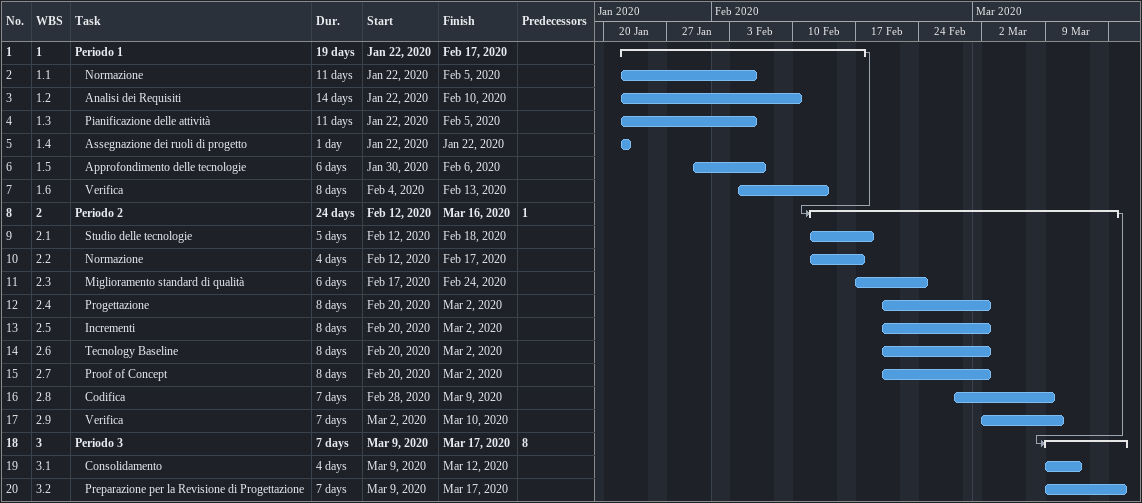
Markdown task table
| ID | WBS | Task | Duration | Start | Finish | Predecessors |
|---|---|---|---|---|---|---|
| 1 | 1 | **Periodo 1** | 19d | 2020-01-22 | 2020-02-17 |  |
| 2 | 1.1 | Normazione | 11d | 2020-01-22 | 2020-02-05 |  |
| 3 | 1.2 | Analisi dei Requisiti | 14d | 2020-01-22 | 2020-02-10 |  |
| 4 | 1.3 | Pianificazione delle attività | 11d | 2020-01-22 | 2020-02-05 |  |
| 5 | 1.4 | Assegnazione dei ruoli di progetto | 1d | 2020-01-22 | 2020-01-22 |  |
| 6 | 1.5 | Approfondimento delle tecnologie | 6d | 2020-01-30 | 2020-02-06 |  |
| 7 | 1.6 | Verifica | 8d | 2020-02-04 | 2020-02-13 |  |
| 8 | 2 | **Periodo 2** | 24d | 2020-02-12 | 2020-03-16 | 1 |
| 9 | 2.1 | Studio delle tecnologie | 5d | 2020-02-12 | 2020-02-18 |  |
| 10 | 2.2 | Normazione | 4d | 2020-02-12 | 2020-02-17 |  |
| 11 | 2.3 | Miglioramento standard di qualità | 6d | 2020-02-17 | 2020-02-24 |  |
| 12 | 2.4 | Progettazione | 8d | 2020-02-20 | 2020-03-02 |  |
| 13 | 2.5 | Incrementi | 8d | 2020-02-20 | 2020-03-02 |  |
| 14 | 2.6 | Tecnology Baseline | 8d | 2020-02-20 | 2020-03-02 |  |
| 15 | 2.7 | Proof of Concept | 8d | 2020-02-20 | 2020-03-02 |  |
| 16 | 2.8 | Codifica | 7d | 2020-02-28 | 2020-03-09 |  |
| 17 | 2.9 | Verifica | 7d | 2020-03-02 | 2020-03-10 |  |
| 18 | 3 | **Periodo 3** | 7d | 2020-03-09 | 2020-03-17 | 8 |
| 19 | 3.1 | Consolidamento | 4d | 2020-03-09 | 2020-03-12 |  |
| 20 | 3.2 | Preparazione per la Revisione di Progettazione | 7d | 2020-03-09 | 2020-03-17 |  |
